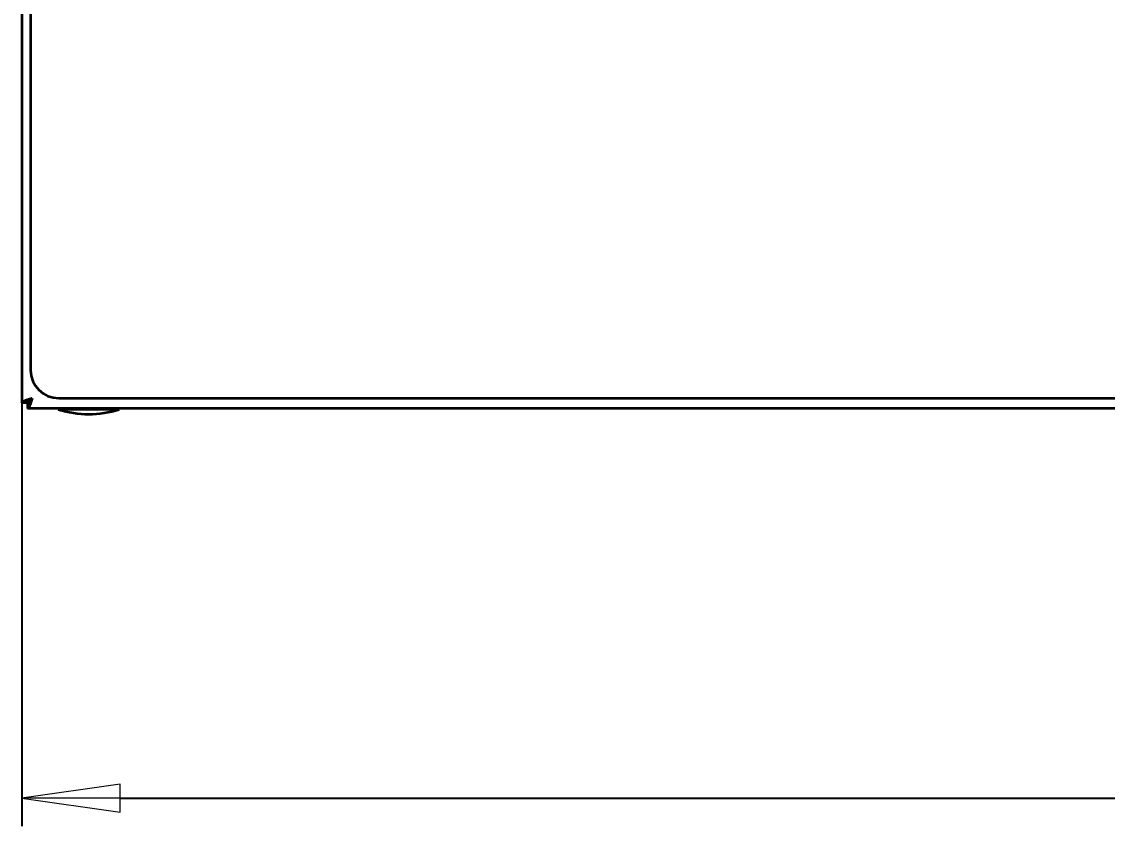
# Model space of a CAD drawing. Header units: millimetres. Extents: x 184 to 2238, y 135 to 1711.
# Drawn here: x 184 to 415.6, y 536.7 to 708.4 of the extents above; entities that cross this region are included whole.
import ezdxf

# ---------------------------------------------------------------- set-up
doc = ezdxf.new("R2010")
doc.units = ezdxf.units.MM
doc.header["$LTSCALE"] = 6
doc.layers.add('Видимый контур (ГОСТ)', color=7, linetype='Continuous', lineweight=35)
doc.layers.add('Размер (ГОСТ)', color=7, linetype='Continuous', lineweight=18)
doc.styles.add('Обычный текст (ГОСТ)', font='GOST_Common Italic.ttf')
doc.dimstyles.new('Обычный (ГОСТ)', dxfattribs={"dimscale": 6, "dimtxt": 3.5, "dimasz": 3.5, "dimexe": 1, "dimexo": 0, "dimgap": 0.5, "dimtad": 1, "dimrnd": 1e-08, "dimtxsty": 'Обычный текст (ГОСТ)', "dimblk": 'Filled-1', "dimcen": 0.09, "dimdle": 15, "dimclrd": 256, "dimclre": 256, "dimclrt": 256, "dimazin": 2, "dimtfac": 0.714286, "dimtdec": 3, "dimtmove": 0, "dimatfit": 3, "dimfxl": 1, "dimtolj": 1, "dimlwd": 25, "dimlwe": 25, "dimarcsym": 0})

# ---------------------------------------------------------------- blocks, each defined once
blk = doc.blocks.new('Filled-1')
at = {"color": 0}
for p, q in [((0, 0), (-1, 0.143)), ((-1, 0.143), (-1, -0.143)), ((-1, 0), (0, 0)), ((-1, -0.143), (0, 0))]:
    blk.add_line(p, q, dxfattribs=at)
at = {"color": 0, "flags": 128}
blk.add_lwpolyline([(-1, -0.143), (0, 0), (-1, 0.143), (-1, -0.143)], dxfattribs=at)
at = {"color": 0}
blk.add_solid([(-1, -0.143), (0, 0), (-1, 0.143), (-1, -0.143)], dxfattribs=at)
blk = doc.blocks.new('*D19')
at = {"layer": 'Размер (ГОСТ)', "linetype": 'Continuous', "lineweight": 25, "transparency": 16777216}
for p, q in [((983.99, 628.05), (983.99, 536.66)), ((183.99, 627.05), (183.99, 536.66)), ((204.99, 542.66), (962.99, 542.66))]:
    blk.add_line(p, q, dxfattribs=at)
at = {"layer": 'Размер (ГОСТ)', "linetype": 'Continuous', "lineweight": 25, "transparency": 16777216, "xscale": 21, "yscale": 21, "zscale": 21, "rotation": 180}
blk.add_blockref('Filled-1', (183.99, 542.66), dxfattribs=at)
at = {"layer": 'Размер (ГОСТ)', "linetype": 'Continuous', "lineweight": 25, "transparency": 16777216, "xscale": 21, "yscale": 21, "zscale": 21}
blk.add_blockref('Filled-1', (983.99, 542.66), dxfattribs=at)
at = {"layer": 'Размер (ГОСТ)', "linetype": 'Continuous', "lineweight": 25, "transparency": 16777216, "insert": (562.15, 566.66), "char_height": 21, "attachment_point": 1, "style": 'Обычный текст (ГОСТ)'}
blk.add_mtext('\\A1;800', dxfattribs=at)

msp = doc.modelspace()

# ---------------------------------------------------------------- linework, layer by layer
at = {"layer": 'Видимый контур (ГОСТ)'}
for p, q in [((183.99, 1623.654), (183.99, 627.054)), ((185.89, 1617.654), (185.89, 634.054)), ((191.89, 628.054), (975.49, 628.054)), ((185.19, 627.054), (183.99, 627.054)), ((185.19, 627.054), (185.19, 625.854)), ((981.79, 625.854), (185.19, 625.854)), ((191.79, 625.854), (191.79, 625.654)), ((204.79, 625.654), (191.79, 625.654)), ((204.79, 625.854), (204.79, 625.654))]:
    msp.add_line(p, q, dxfattribs=at)
for centre, radius, start, end in [((191.89, 634.054), 6, 180, 270), ((198.29, 646.279), 21.625, 252.50768, 287.49232)]:
    msp.add_arc(centre, radius, start, end, dxfattribs=at)
for points, knots in [([(183.99, 627.054), (183.99, 627.289), (184.482, 627.524), (185.21, 627.76), (185.513, 627.858), (185.852, 627.956), (186.19, 628.054)], [0, 0, 0, 0, 0.7060547, 0.7060547, 0.7060547, 1, 1, 1, 1]), ([(186.19, 628.054), (185.904, 627.603), (185.617, 627.176), (185.33, 627.078), (185.284, 627.062), (185.237, 627.054), (185.19, 627.054)], [0, 0, 0, 0, 0.8598922, 0.8598922, 0.8598922, 1, 1, 1, 1]), ([(186.19, 628.054), (185.955, 627.24), (185.719, 626.446), (185.484, 626.084), (185.386, 625.933), (185.288, 625.854), (185.19, 625.854)], [0, 0, 0, 0, 0.7060547, 0.7060547, 0.7060547, 1, 1, 1, 1]), ([(185.19, 627.054), (185.19, 627.34), (185.532, 627.627), (185.972, 627.913), (186.043, 627.96), (186.117, 628.007), (186.19, 628.054)], [0, 0, 0, 0, 0.8598922, 0.8598922, 0.8598922, 1, 1, 1, 1]), ([(185.638, 627.502), (185.659, 627.523), (185.679, 627.543), (185.699, 627.563), (185.71, 627.574), (185.721, 627.584), (185.732, 627.595), (185.737, 627.601), (185.743, 627.606), (185.748, 627.611), (185.753, 627.617), (185.757, 627.62), (185.764, 627.627), (185.772, 627.635), (185.779, 627.642), (185.786, 627.649), (185.832, 627.694), (185.872, 627.734), (185.908, 627.77), (185.929, 627.791), (185.948, 627.81), (185.966, 627.828), (185.975, 627.837), (185.984, 627.845), (185.993, 627.854), (185.997, 627.858), (186.001, 627.862), (186.005, 627.866), (186.009, 627.871), (186.012, 627.874), (186.017, 627.879), (186.02, 627.881), (186.022, 627.884), (186.025, 627.886), (186.061, 627.923), (186.097, 627.959), (186.132, 627.994), (186.151, 628.013), (186.169, 628.031), (186.187, 628.049)], [0.19047103, 0.19047103, 0.19047103, 0.19047103, 0.21875, 0.21875, 0.21875, 0.234375, 0.234375, 0.234375, 0.2421875, 0.2421875, 0.2421875, 0.25, 0.25, 0.25, 0.25857829, 0.25857829, 0.25857829, 0.3125, 0.3125, 0.3125, 0.34375, 0.34375, 0.34375, 0.359375, 0.359375, 0.359375, 0.3671875, 0.3671875, 0.3671875, 0.375, 0.375, 0.375, 0.3790747, 0.3790747, 0.3790747, 0.4375, 0.4375, 0.4375, 0.4673695, 0.4673695, 0.4673695, 0.4673695]), ([(185.366, 627.437), (185.365, 627.431), (185.365, 627.425), (185.355, 627.339), (185.346, 627.26), (185.338, 627.181)], [0.0169671122, 0.0169671122, 0.0169671122, 0.0169671122, 0.0171300414, 0.0171300414, 0.0191953374, 0.0191953374, 0.0191953374, 0.0191953374]), ([(185.34, 627.205), (185.398, 627.212), (185.456, 627.218), (185.535, 627.227), (185.556, 627.23), (185.576, 627.232)], [0.016561986, 0.016561986, 0.016561986, 0.016561986, 0.034034735, 0.034034735, 0.040272823, 0.040272823, 0.040272823, 0.040272823])]:
    msp.add_open_spline(points, degree=3, knots=knots, dxfattribs=at)
for points in [[(185.892, 627.755), (185.923, 627.786), (185.953, 627.816), (185.982, 627.846)], [(185.34, 627.204), (185.34, 627.204), (185.34, 627.204), (185.34, 627.204)]]:
    msp.add_open_spline(points, degree=3, dxfattribs=at)

# ---------------------------------------------------------------- dimensions: what is measured, and where the dimension line sits
at = {"layer": 'Размер (ГОСТ)', "linetype": 'Continuous', "lineweight": 25}
dim = msp.add_linear_dim(base=(983.99, 542.665), p1=(183.99, 627.054), p2=(983.99, 628.054), dimstyle='Обычный (ГОСТ)', override={"dimgap": 0.5, "dimdec": 2, "dimtol": 0, "dimlim": 0, "dimtp": 0, "dimtm": 0, "dimtdec": 3, "dimtofl": 0, "dimatfit": 1}, dxfattribs=at)
dim.commit()
dim.dimension.update_dxf_attribs({"geometry": '*D19', "text_midpoint": (583.99, 542.665), "dimtype": 160})

doc.saveas('drawing.dxf')
